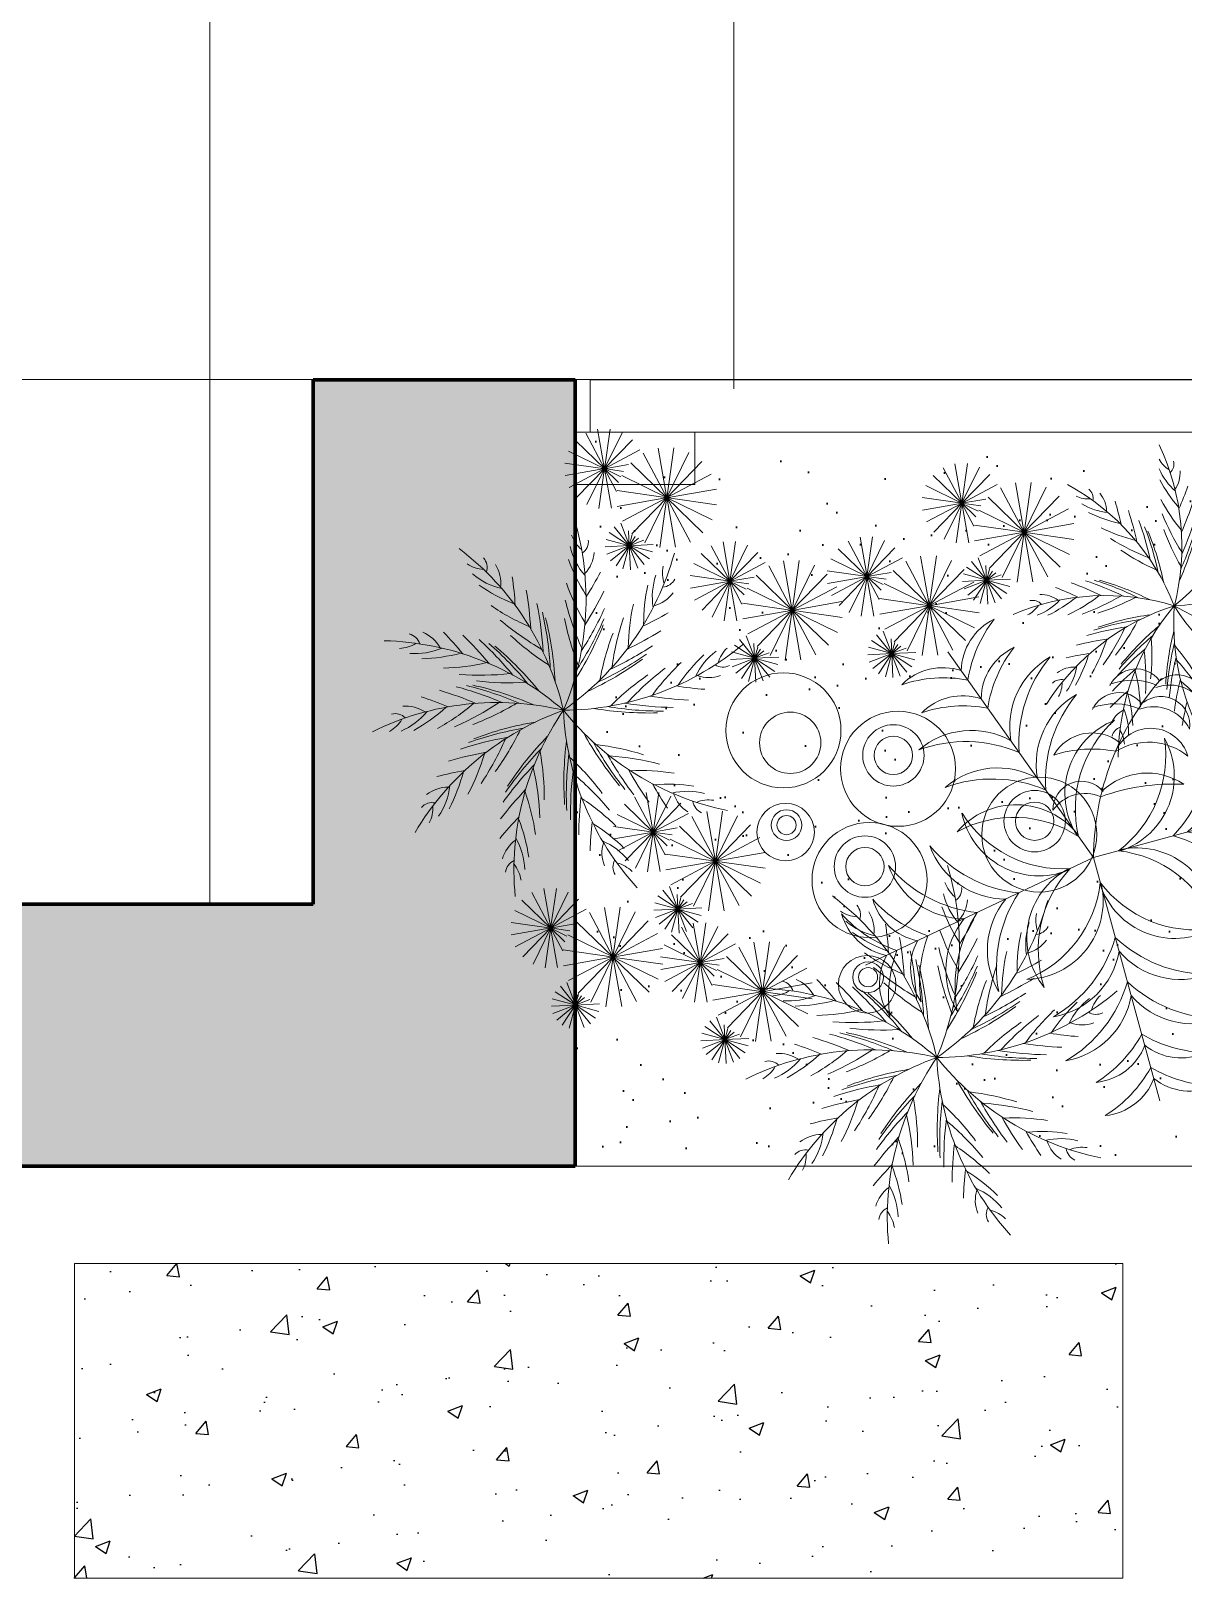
# Model space of a CAD drawing. Header units: millimetres. Extents: x 971.3 to 1010.6, y 593 to 619.8.
# Drawn here: x 979.39 to 980.489, y 601.604 to 603.08 of the extents above; entities that cross this region are included whole.
import ezdxf

# ---------------------------------------------------------------- set-up
doc = ezdxf.new("R2010")
doc.units = ezdxf.units.MM
doc.linetypes.add('HIDDEN2', pattern=[0.1875, 0.125, -0.0625])
doc.linetypes.add('RAYITAS', pattern=[0.375, 0.25, -0.125])
for name, color, linetype, lineweight in [('0.13', 41, 'Continuous', 13), ('0.18', 12, 'Continuous', 18), ('1', 253, 'Continuous', 0), ('csco', 7, 'Continuous', 70), ('FAROLAS', 45, 'Continuous', 9), ('MOBILIARIOS', 44, 'Continuous', 13), ('PROYECCIÓN', 7, 'RAYITAS', 13), ('www.dwgfree.com', 7, 'Continuous', 70)]:
    doc.layers.add(name, color=color, linetype=linetype, lineweight=lineweight)
doc.layers.add('JANELA-V', color=40, linetype='Continuous')
doc.layers.add('plantas', color=3, linetype='Continuous')
doc.layers.add('PISOS', color=7, linetype='Continuous', lineweight=5, true_color=0x833e57)

# ---------------------------------------------------------------- blocks, each defined once
blk = doc.blocks.new('veg02')
at = {"color": 44}
for centre, radius in [((0.1995, 0.3698), 0.2), ((0.2119, 0.3221), 0.1067), ((0, 0), 0.2), ((0.4358, 0.1063), 0.1), ((0.4168, 0.122), 0.0533), ((-0.0201, 0.045), 0.1067), ((-0.0201, 0.045), 0.0667), ((0.4168, 0.122), 0.0333), ((0.3366, -0.2146), 0.2), ((0.3165, -0.1696), 0.1067), ((0.3165, -0.1696), 0.0667), ((-0.2022, -0.5029), 0.2), ((-0.2223, -0.4578), 0.1067), ((0.5903, -0.4735), 0.1), ((-0.2223, -0.4578), 0.0667), ((0.5713, -0.4578), 0.0533), ((0.5713, -0.4578), 0.0333)]:
    blk.add_circle(centre, radius, dxfattribs=at)
blk = doc.blocks.new('veg03')
at = {"layer": '0.13', "color": 76}
for centre, radius, start, end in [((0.973, 2.2633), 0.9839, 170.4533, 210.1764), ((1.1012, 1.6689), 0.9839, 134.4533, 174.1764), ((0.5198, 2.6688), 0.9839, 206.4533, 246.1764), ((0.9436, 1.2268), 0.9839, 106.8553, 146.5784), ((-0.0182, 2.7426), 0.9839, 238.4936, 278.2167), ((0.5149, 0.8665), 0.9839, 73.7896, 113.5126), ((-0.5451, 2.4916), 0.9839, 272.9939, 312.717), ((-0.8586, 1.693), 0.9839, 324.692, 4.4151), ((-0.0903, 0.8081), 0.9839, 37.7896, 77.5126), ((-0.6267, 1.1309), 0.9839, 0.692, 40.4151), ((-0.9083, 0.8864), 0.8265, 161.8706, 201.5936), ((-1.2339, 1.28), 0.8265, 197.8706, 237.5936), ((-0.9618, 0.1677), 0.8265, 110.1725, 149.8955), ((-1.7444, 1.406), 0.8265, 234.9681, 274.6912), ((-1.3224, -0.1644), 0.8265, 75.6722, 115.3952), ((0.8506, 0.4946), 0.9839, 170.4533, 210.1764), ((0.9788, -0.0998), 0.9839, 134.4533, 174.1764), ((-2.2157, 1.2089), 0.8265, 270.9681, 310.6912), ((-2.4703, 0.8134), 0.8265, 304.0339, 343.7569), ((-2.4871, 0.4195), 0.8265, 331.6319, 11.355), ((-2.2367, -0.0257), 0.8265, 7.6319, 47.355), ((-1.7724, -0.2387), 0.8265, 43.6319, 83.355), ((0.3974, 0.9001), 0.9839, 206.4533, 246.1764), ((0.8212, -0.5419), 0.9839, 106.8553, 146.5784), ((-0.1406, 0.9738), 0.9839, 238.4936, 278.2167), ((0.3925, -0.9022), 0.9839, 73.7896, 113.5126), ((-0.6675, 0.7229), 0.9839, 272.9939, 312.717), ((-0.981, -0.0757), 0.9839, 324.692, 4.4151), ((-0.2127, -0.9606), 0.9839, 37.7896, 77.5126), ((-0.7491, -0.6379), 0.9839, 0.692, 40.4151)]:
    blk.add_arc(centre, radius, start, end, dxfattribs=at)
at = {"layer": '0.13', "color": 64}
for centre, radius, start, end in [((-0.0954, 2.3955), 0.1173, 317.0149, 346.9343), ((0.014, 2.3474), 0.0509, 182.3619, 241.6223), ((-0.2074, 2.3569), 0.2379, 326.0219, 353.5954), ((0.3749, 2.3006), 0.0509, 146.3619, 205.6223), ((0.3146, 2.4038), 0.1173, 281.0149, 310.9343), ((0.0673, 2.324), 0.1212, 191.4617, 230.1173), ((-0.5642, 2.4215), 0.6187, 334.6354, 347.4146), ((0.2013, 2.4385), 0.2379, 290.0219, 317.5954), ((0.4042, 2.2503), 0.1212, 155.4617, 194.1173), ((0.8887, 2.8916), 1.1611, 214.7711, 219.7213), ((-0.6816, 2.3675), 0.7562, 336.1357, 347.6937), ((1.4024, 2.2267), 1.1611, 178.7711, 183.7213), ((-0.0494, 2.7004), 0.6187, 298.6354, 311.4146), ((-0.4222, 2.1478), 0.1173, 353.0149, 22.9343), ((-0.4901, 2.0507), 0.2379, 2.0219, 29.5954), ((0.9038, 2.7967), 1.1611, 213.15, 219.7935), ((1.3588, 2.1411), 1.1611, 177.15, 183.7935), ((-0.1761, 2.7257), 0.7562, 300.1357, 311.6937), ((0.5952, 2.065), 0.1212, 127.8637, 166.5193), ((0.5925, 2.1231), 0.0509, 118.7639, 178.0243), ((-0.3054, 2.1732), 0.0509, 218.3619, 277.6223), ((-0.8167, 1.8933), 0.6187, 10.6354, 23.4146), ((0.9262, 2.7098), 1.1611, 211.531, 219.8904), ((-0.9435, 2.2682), 1.0191, 343.2583, 353.2134), ((1.3079, 1.9997), 1.1611, 174.2653, 183.9846), ((1.3258, 2.0576), 1.1611, 175.531, 183.8904), ((-0.4464, 2.7994), 1.0191, 307.2583, 317.2134), ((1.3906, 1.5259), 1.1611, 149.552, 156.1954), ((1.4689, 1.5817), 1.1611, 151.173, 156.1233), ((0.5026, 2.3257), 0.2379, 262.4238, 289.9974), ((0.5869, 2.2425), 0.1173, 253.4168, 283.3363), ((-0.2485, 2.1855), 0.1212, 227.4617, 266.1173), ((-0.8799, 1.7806), 0.7562, 12.1357, 23.6937), ((0.9458, 2.6525), 1.1611, 210.2653, 219.9846), ((0.9626, 2.6105), 1.1611, 209.1014, 220.0809), ((-0.854, 2.1496), 0.9352, 345.6174, 356.0096), ((1.2969, 1.9558), 1.1611, 173.1014, 184.0809), ((-0.4437, 2.6508), 0.9352, 309.6174, 320.0096), ((1.2499, 1.3904), 1.1611, 145.5033, 156.4829), ((1.2801, 1.4242), 1.1611, 146.6673, 156.3866), ((1.3227, 1.4672), 1.1611, 147.933, 156.2924), ((0.4018, 2.674), 0.6187, 271.0374, 283.8166), ((0.0824, 3.1276), 1.1611, 250.7711, 255.7213), ((-1.0335, 1.5463), 1.0191, 19.2583, 29.2134), ((-0.8914, 1.503), 0.9352, 21.6174, 32.0096), ((0.3012, 2.7551), 0.7562, 272.5377, 284.0957), ((0.1504, 3.0597), 1.1611, 249.15, 255.7935), ((0.0294, 2.8127), 0.9352, 282.0194, 292.4116), ((0.0958, 2.9456), 1.0191, 279.6603, 289.6154), ((-0.5403, 1.8011), 0.1173, 25.0551, 54.9745), ((-0.5464, 1.6828), 0.2379, 34.0621, 61.6357), ((-0.7397, 1.3761), 0.6187, 42.6757, 55.4549), ((0.2196, 3.0025), 1.1611, 247.531, 255.8904), ((0.2691, 2.9676), 1.1611, 246.2653, 255.9846), ((0.3074, 2.9436), 1.1611, 245.1014, 256.0809), ((0.8609, 0.8365), 1.1611, 112.4376, 123.4171), ((0.9046, 0.8484), 1.1611, 113.6015, 123.3209), ((0.9638, 0.8612), 1.1611, 114.8672, 123.2267), ((1.0527, 0.8733), 1.1611, 116.4862, 123.1297), ((1.1487, 0.8773), 1.1611, 118.1073, 123.0575), ((-0.4548, 1.8846), 0.0509, 250.4021, 309.6626), ((-0.7335, 1.247), 0.7562, 44.176, 55.734), ((-0.7394, 0.9669), 1.0191, 51.2985, 61.2537), ((-0.596, 1.0056), 0.9352, 53.6577, 64.0499), ((0.7422, 2.7695), 1.0191, 246.5945, 256.5497), ((0.8104, 2.4978), 0.7562, 239.4719, 251.0299), ((0.8504, 2.3749), 0.6187, 237.9716, 250.7508), ((0.7449, 2.0281), 0.2379, 229.3581, 256.9317), ((0.6803, 1.759), 0.1212, 94.7979, 133.4535), ((0.7098, 1.8092), 0.0509, 85.6981, 144.9585), ((0.7702, 1.9123), 0.1173, 220.3511, 250.2705), ((-0.4131, 1.9253), 0.1212, 259.502, 298.1576), ((-0.6324, 2.8994), 1.1611, 282.8113, 287.7616), ((0.614, 2.6944), 0.9352, 248.9537, 259.3458), ((-0.5387, 2.8779), 1.1611, 281.1903, 287.8337), ((-0.4498, 2.8661), 1.1611, 279.5713, 287.9307), ((-0.3893, 2.8628), 1.1611, 278.3056, 288.0249), ((-0.344, 2.8628), 1.1611, 277.1416, 288.1212), ((0.1719, 0.5805), 1.1611, 76.4376, 87.4171), ((0.2143, 0.5644), 1.1611, 77.6015, 87.3209), ((-0.0374, 0.7329), 0.9352, 88.158, 98.5502), ((-0.919, 2.3806), 1.1611, 312.8058, 322.5252), ((-0.8817, 2.4062), 1.1611, 311.6419, 322.6214), ((-0.5548, 0.7911), 1.1611, 39.34, 50.3196), ((1.0642, 2.2286), 0.9352, 212.9537, 223.3458), ((0.2697, 0.5399), 1.1611, 78.8672, 87.2267), ((1.2121, 2.2141), 1.0191, 210.5945, 220.5497), ((-0.1337, 0.6198), 1.0191, 85.7988, 95.754), ((-0.9707, 2.349), 1.1611, 314.0716, 322.431), ((-1.0032, 1.3307), 1.1611, 4.504, 14.2233), ((-1.0001, 1.3759), 1.1611, 3.34, 14.3196), ((-0.5307, 0.7528), 1.1611, 40.504, 50.2233), ((1.151, 1.5675), 0.9352, 175.8561, 186.2483), ((0.3487, 0.4975), 1.1611, 80.4862, 87.1297), ((1.1075, 1.9542), 0.7562, 203.4719, 215.0299), ((-0.3657, 0.9568), 0.6187, 77.176, 89.9552), ((-0.2875, 0.854), 0.7562, 78.6763, 90.2343), ((-1.14, 2.273), 1.1611, 317.3116, 322.2619), ((-1.0507, 2.3083), 1.1611, 315.6906, 322.334), ((0.8362, 1.0013), 0.9352, 139.8561, 150.2483), ((1.2602, 1.4667), 1.0191, 173.497, 183.4521), ((-0.5013, 0.6998), 1.1611, 41.7697, 50.1291), ((0.4287, 0.4443), 1.1611, 82.1073, 87.0575), ((1.0677, 1.8313), 0.6187, 201.9716, 214.7508), ((-0.4421, 1.4201), 0.1173, 59.5554, 89.4748), ((-0.4189, 1.5373), 0.0509, 284.9024, 344.1629), ((-0.3801, 1.3191), 0.2379, 68.5624, 96.136), ((-0.4076, 1.5944), 0.1212, 294.0023, 332.6579), ((0.8653, 0.8556), 1.0191, 137.497, 147.4521), ((-1.0105, 1.2706), 1.1611, 5.7697, 14.1291), ((-0.4639, 0.6183), 1.1611, 43.3887, 50.0321), ((0.7784, 1.6127), 0.2379, 193.3581, 220.9317), ((0.568, 1.433), 0.1212, 58.7979, 97.4535), ((0.6214, 1.4563), 0.0509, 49.6981, 108.9585), ((0.5863, 0.8801), 0.7562, 130.3744, 141.9324), ((-1.0281, 1.1826), 1.1611, 7.3887, 14.0321), ((1.02, 1.3225), 0.7562, 166.3744, 177.9324), ((0.7308, 1.5042), 0.1173, 184.3511, 214.2705), ((0.9141, 1.2484), 0.6187, 164.8741, 177.6533), ((-0.4321, 0.5276), 1.1611, 45.0097, 49.96), ((0.457, 0.8825), 0.6187, 128.8741, 141.6533), ((-1.0558, 1.0906), 1.1611, 9.0097, 13.96), ((0.1638, 1.0957), 0.2379, 120.2605, 147.8341), ((-0.0693, 1.2448), 0.1212, 345.7004, 24.356), ((0.5515, 1.2486), 0.2379, 156.2605, 183.8341), ((0.2753, 1.2322), 0.1212, 21.7004, 60.356), ((0.4481, 1.1907), 0.1173, 147.2535, 177.173), ((0.3319, 1.2185), 0.0509, 12.6006, 71.861), ((0.0462, 1.1097), 0.1173, 111.2535, 141.173), ((-0.0315, 1.2005), 0.0509, 336.6006, 35.861), ((-1.6943, 1.0765), 0.0427, 173.7791, 233.0395), ((-1.7791, 1.1301), 0.0986, 308.4321, 338.3515), ((-1.653, 1.0503), 0.1018, 182.879, 221.5346), ((-2.1652, 1.2105), 0.5197, 326.0526, 338.8318), ((-1.877, 1.1121), 0.1998, 317.4391, 345.0127), ((-2.0816, 0.9653), 0.0986, 344.4321, 14.3515), ((-0.8995, 1.4188), 0.9753, 206.1883, 211.1386), ((-1.9814, 0.9718), 0.0427, 209.7791, 269.0395), ((-2.1502, 0.8933), 0.1998, 353.4391, 21.0127), ((-2.4412, 0.8034), 0.5197, 2.0526, 14.8318), ((-0.8989, 1.3381), 0.9753, 204.5673, 211.2107), ((-2.2695, 1.1804), 0.6352, 327.5529, 339.111), ((-1.2947, 0.8537), 0.1018, 131.1808, 169.8364), ((-1.2998, 0.9023), 0.0427, 122.081, 181.3414), ((-1.9326, 0.975), 0.1018, 218.879, 257.5346), ((-2.5079, 0.7177), 0.6352, 3.5529, 15.111), ((-0.8912, 1.2631), 0.9753, 202.9483, 211.3077), ((-2.4996, 1.1308), 0.856, 334.6755, 344.6307), ((-0.6015, 0.4403), 0.9753, 152.8691, 159.5126), ((-0.5386, 0.4908), 0.9753, 154.4902, 159.4404), ((-1.3851, 1.0678), 0.1998, 265.741, 293.3146), ((-1.3103, 1.0021), 0.0986, 256.734, 286.6534), ((-1.5397, 1.7159), 0.9753, 242.1883, 247.1386), ((-2.6648, 0.5424), 0.856, 10.6755, 20.6307), ((-0.8822, 1.2131), 0.9753, 201.6825, 211.4019), ((-0.8734, 1.1761), 0.9753, 200.5186, 211.4981), ((-2.4401, 1.021), 0.7856, 337.0347, 347.4268), ((-0.7129, 0.3198), 0.9753, 148.8205, 159.8), ((-0.6893, 0.3496), 0.9753, 149.9844, 159.7037), ((-0.6556, 0.3878), 0.9753, 151.2501, 159.6096), ((-1.5748, 1.4181), 0.6352, 275.8548, 287.4128), ((-1.4865, 1.355), 0.5197, 274.3545, 287.1337), ((-1.4917, 1.651), 0.9753, 240.5673, 247.2107), ((-1.4414, 1.5949), 0.9753, 238.9483, 247.3077), ((-2.5522, 0.4886), 0.7856, 13.0347, 23.4268), ((-1.7563, 1.5679), 0.856, 282.9774, 292.9325), ((-1.4047, 1.5597), 0.9753, 237.6825, 247.4019), ((-1.3759, 1.5349), 0.9753, 236.5186, 247.4981), ((-1.8056, 1.4532), 0.7856, 285.3366, 295.7287), ((-1.0311, -0.18), 0.9753, 114.3202, 125.2997), ((-0.9947, -0.1688), 0.9753, 115.4841, 125.2035), ((-0.9454, -0.1565), 0.9753, 116.7498, 125.1093), ((-0.8711, -0.1438), 0.9753, 118.3688, 125.0123), ((-0.7906, -0.1378), 0.9753, 119.9899, 124.9402), ((-1.1193, 1.2133), 0.6352, 241.3545, 252.9126), ((-1.0823, 1.1113), 0.5197, 239.8542, 252.6334), ((-1.1614, 0.8172), 0.1998, 231.2407, 258.8143), ((-1.2082, 0.5895), 0.1018, 96.6805, 135.3361), ((-1.1848, 0.6325), 0.0427, 87.5807, 146.8411), ((-1.137, 0.7207), 0.0986, 222.2337, 252.1531), ((-1.2896, 1.3729), 0.7856, 250.8363, 261.2284), ((-1.1841, 1.4396), 0.856, 248.4771, 258.4323), ((-0.2178, 0.6267), 0.1173, 317.0149, 346.9343), ((-1.5338, -0.4065), 0.9753, 82.2799, 93.2595), ((-1.4971, -0.4163), 0.9753, 83.4439, 93.1632), ((-0.9291, 1.0471), 0.7856, 218.796, 229.1882), ((-1.4487, -0.432), 0.9753, 84.7096, 93.069), ((-0.8043, 1.0476), 0.856, 216.4368, 226.392), ((-0.1084, 0.5787), 0.0509, 182.3619, 241.6223), ((-0.3298, 0.5882), 0.2379, 326.0219, 353.5954), ((0.2525, 0.5319), 0.0509, 146.3619, 205.6223), ((0.1922, 0.635), 0.1173, 281.0149, 310.9343), ((-2.1423, -0.3017), 0.9753, 46.2799, 57.2595), ((-2.1183, -0.3312), 0.9753, 47.4439, 57.1632), ((-1.379, -0.4607), 0.9753, 86.3286, 92.972), ((-0.8695, 0.8215), 0.6352, 209.3143, 220.8723), ((-0.0551, 0.5552), 0.1212, 191.4617, 230.1173), ((-0.6866, 0.6528), 0.6187, 334.6354, 347.4146), ((0.0789, 0.6697), 0.2379, 290.0219, 317.5954), ((0.2818, 0.4816), 0.1212, 155.4617, 194.1173), ((-0.7987, 0.5188), 0.7856, 182.796, 193.1882), ((-2.0884, -0.3724), 0.9753, 48.7096, 57.069), ((-0.6974, 0.4459), 0.856, 180.4368, 190.392), ((-1.3076, -0.4983), 0.9753, 87.9496, 92.8999), ((-0.8922, 0.7153), 0.5197, 207.814, 220.5932), ((-1.1153, 0.508), 0.1998, 199.2004, 226.774), ((-1.2757, 0.3398), 0.1018, 64.6403, 103.2959), ((0.7663, 1.1228), 1.1611, 214.7711, 219.7213), ((-0.804, 0.5987), 0.7562, 336.1357, 347.6937), ((1.28, 0.458), 1.1611, 178.7711, 183.7213), ((-0.1718, 0.9316), 0.6187, 298.6354, 311.4146), ((-2.0489, -0.4365), 0.9753, 50.3286, 56.972), ((-1.2331, 0.3638), 0.0427, 55.5404, 114.8009), ((-1.1458, 0.4132), 0.0986, 190.1934, 220.1128), ((-0.5446, 0.379), 0.1173, 353.0149, 22.9343), ((-0.6126, 0.282), 0.2379, 2.0219, 29.5954), ((0.7814, 1.0279), 1.1611, 213.15, 219.7935), ((-1.0659, 0.4995), 1.0191, 343.2583, 353.2134), ((1.2034, 0.2889), 1.1611, 175.531, 183.8904), ((1.2364, 0.3723), 1.1611, 177.15, 183.7935), ((-0.2985, 0.9569), 0.7562, 300.1357, 311.6937), ((0.4728, 0.2962), 0.1212, 127.8637, 166.5193), ((0.4701, 0.3544), 0.0509, 118.7639, 178.0243), ((-0.8831, 0.3012), 0.6352, 173.3143, 184.8723), ((-0.4278, 0.4045), 0.0509, 218.3619, 277.6223), ((-0.3709, 0.4168), 0.1212, 227.4617, 266.1173), ((-0.9391, 0.1245), 0.6187, 10.6354, 23.4146), ((0.8038, 0.9411), 1.1611, 211.531, 219.8904), ((1.1745, 0.1871), 1.1611, 173.1014, 184.0809), ((1.1855, 0.231), 1.1611, 174.2653, 183.9846), ((-0.5688, 1.0306), 1.0191, 307.2583, 317.2134), ((1.2682, -0.2428), 1.1611, 149.552, 156.1954), ((1.3465, -0.1871), 1.1611, 151.173, 156.1233), ((0.3801, 0.557), 0.2379, 262.4238, 289.9974), ((0.4645, 0.4737), 0.1173, 253.4168, 283.3363), ((-2.0132, -0.509), 0.9753, 51.9496, 56.8999), ((-1.0024, 0.0118), 0.7562, 12.1357, 23.6937), ((-1.1559, -0.2225), 1.0191, 19.2583, 29.2134), ((0.8233, 0.8837), 1.1611, 210.2653, 219.9846), ((0.8402, 0.8417), 1.1611, 209.1014, 220.0809), ((-0.9764, 0.3809), 0.9352, 345.6174, 356.0096), ((-0.5661, 0.8821), 0.9352, 309.6174, 320.0096), ((1.1275, -0.3783), 1.1611, 145.5033, 156.4829), ((1.1577, -0.3445), 1.1611, 146.6673, 156.3866), ((1.2003, -0.3015), 1.1611, 147.933, 156.2924), ((0.2794, 0.9052), 0.6187, 271.0374, 283.8166), ((-0.04, 1.3588), 1.1611, 250.7711, 255.7213), ((-1.0138, -0.2658), 0.9352, 21.6174, 32.0096), ((-0.0266, 1.1769), 1.0191, 279.6603, 289.6154), ((0.1788, 0.9863), 0.7562, 272.5377, 284.0957), ((0.028, 1.2909), 1.1611, 249.15, 255.7935), ((-0.093, 1.0439), 0.9352, 282.0194, 292.4116), ((-0.6627, 0.0324), 0.1173, 25.0551, 54.9745), ((-0.6688, -0.086), 0.2379, 34.0621, 61.6357), ((-0.8621, -0.3927), 0.6187, 42.6757, 55.4549), ((0.0972, 1.2338), 1.1611, 247.531, 255.8904), ((0.1467, 1.1989), 1.1611, 246.2653, 255.9846), ((0.185, 1.1748), 1.1611, 245.1014, 256.0809), ((0.7385, -0.9322), 1.1611, 112.4376, 123.4171), ((0.7822, -0.9203), 1.1611, 113.6015, 123.3209), ((0.8414, -0.9076), 1.1611, 114.8672, 123.2267), ((0.9303, -0.8954), 1.1611, 116.4862, 123.1297), ((1.0263, -0.8914), 1.1611, 118.1073, 123.0575), ((0.5579, -0.0097), 0.1212, 94.7979, 133.4535), ((-0.5772, 0.1159), 0.0509, 250.4021, 309.6626), ((-0.8559, -0.5217), 0.7562, 44.176, 55.734), ((-0.8619, -0.8018), 1.0191, 51.2985, 61.2537), ((-0.7184, -0.7631), 0.9352, 53.6577, 64.0499), ((0.6198, 1.0008), 1.0191, 246.5945, 256.5497), ((0.688, 0.7291), 0.7562, 239.4719, 251.0299), ((0.728, 0.6062), 0.6187, 237.9716, 250.7508), ((0.6225, 0.2594), 0.2379, 229.3581, 256.9317), ((0.5873, 0.0405), 0.0509, 85.6981, 144.9585), ((0.6478, 0.1436), 0.1173, 220.3511, 250.2705), ((-0.5355, 0.1565), 0.1212, 259.502, 298.1576), ((-0.7548, 1.1306), 1.1611, 282.8113, 287.7616), ((-0.6611, 1.1091), 1.1611, 281.1903, 287.8337), ((0.4916, 0.9256), 0.9352, 248.9537, 259.3458), ((-0.5722, 1.0974), 1.1611, 279.5713, 287.9307), ((-0.5117, 1.0941), 1.1611, 278.3056, 288.0249), ((-0.4664, 1.094), 1.1611, 277.1416, 288.1212), ((0.0495, -1.1883), 1.1611, 76.4376, 87.4171), ((0.0919, -1.2043), 1.1611, 77.6015, 87.3209), ((0.9418, 0.4599), 0.9352, 212.9537, 223.3458), ((-0.1598, -1.0358), 0.9352, 88.158, 98.5502), ((-1.0414, 0.6118), 1.1611, 312.8058, 322.5252), ((-1.0041, 0.6374), 1.1611, 311.6419, 322.6214), ((-1.1226, -0.3929), 1.1611, 3.34, 14.3196), ((-0.6772, -0.9777), 1.1611, 39.34, 50.3196), ((0.1473, -1.2288), 1.1611, 78.8672, 87.2267), ((1.0897, 0.4453), 1.0191, 210.5945, 220.5497), ((-0.4099, -0.9148), 0.7562, 78.6763, 90.2343), ((-0.2561, -1.149), 1.0191, 85.7988, 95.754), ((-1.0931, 0.5803), 1.1611, 314.0716, 322.431), ((-1.1256, -0.438), 1.1611, 4.504, 14.2233), ((-0.6532, -1.016), 1.1611, 40.504, 50.2233), ((1.0286, -0.2013), 0.9352, 175.8561, 186.2483), ((0.2263, -1.2712), 1.1611, 80.4862, 87.1297), ((0.9851, 0.1854), 0.7562, 203.4719, 215.0299), ((-0.5025, -0.4497), 0.2379, 68.5624, 96.136), ((-0.4881, -0.8119), 0.6187, 77.176, 89.9552), ((-1.2625, 0.5042), 1.1611, 317.3116, 322.2619), ((-1.1731, 0.5396), 1.1611, 315.6906, 322.334), ((0.7138, -0.7674), 0.9352, 139.8561, 150.2483), ((-1.1329, -0.4982), 1.1611, 5.7697, 14.1291), ((1.1377, -0.3021), 1.0191, 173.497, 183.4521), ((-0.6237, -1.0689), 1.1611, 41.7697, 50.1291), ((0.3063, -1.3245), 1.1611, 82.1073, 87.0575), ((0.9453, 0.0625), 0.6187, 201.9716, 214.7508), ((0.656, -0.1561), 0.2379, 193.3581, 220.9317), ((0.4456, -0.3358), 0.1212, 58.7979, 97.4535), ((-0.5645, -0.3487), 0.1173, 59.5554, 89.4748), ((-0.5413, -0.2314), 0.0509, 284.9024, 344.1629), ((-0.53, -0.1743), 0.1212, 294.0023, 332.6579), ((0.7429, -0.9131), 1.0191, 137.497, 147.4521), ((0.8976, -0.4463), 0.7562, 166.3744, 177.9324), ((-0.5863, -1.1504), 1.1611, 43.3887, 50.0321), ((0.499, -0.3125), 0.0509, 49.6981, 108.9585), ((0.4638, -0.8886), 0.7562, 130.3744, 141.9324), ((-1.1505, -0.5861), 1.1611, 7.3887, 14.0321), ((0.6084, -0.2646), 0.1173, 184.3511, 214.2705), ((0.7917, -0.5203), 0.6187, 164.8741, 177.6533), ((-0.5545, -1.2412), 1.1611, 45.0097, 49.96), ((0.3346, -0.8863), 0.6187, 128.8741, 141.6533), ((-1.1782, -0.6782), 1.1611, 9.0097, 13.96), ((0.4291, -0.5202), 0.2379, 156.2605, 183.8341), ((0.0414, -0.6731), 0.2379, 120.2605, 147.8341), ((-0.1917, -0.524), 0.1212, 345.7004, 24.356), ((0.1529, -0.5366), 0.1212, 21.7004, 60.356), ((0.3257, -0.578), 0.1173, 147.2535, 177.173), ((0.2095, -0.5502), 0.0509, 12.6006, 71.861), ((-0.0763, -0.6591), 0.1173, 111.2535, 141.173), ((-0.1539, -0.5683), 0.0509, 336.6006, 35.861)]:
    blk.add_arc(centre, radius, start, end, dxfattribs=at)
blk = doc.blocks.new('veg04')
at = {"layer": '0.18', "color": 56}
for p in [(-0.1081, 0.7708), (0.846, 0.1708), (-0.7639, -0.507), (0.4207, -0.873)]:
    blk.add_line(p, (0.0114, -0.0977), dxfattribs=at)
for centre, radius, start, end in [((0.0808, 0.5945), 0.2024, 88.2081, 151.5425), ((0.2757, 0.3821), 0.4555, 114.4531, 143.7562), ((-0.2423, 0.55), 0.2024, 44.1224, 107.4568), ((-0.3726, 0.293), 0.4555, 51.9088, 81.2118), ((0.0971, 0.476), 0.2024, 88.2081, 151.5425), ((0.292, 0.2637), 0.4555, 114.4531, 143.7562), ((-0.226, 0.4316), 0.2024, 44.1224, 107.4568), ((-0.3563, 0.1745), 0.4555, 51.9088, 81.2118), ((0.2111, 0.3108), 0.2803, 92.4388, 162.5836), ((0.3812, 0.1577), 0.4698, 112.7959, 156.4613), ((-0.2912, 0.2417), 0.2803, 33.0814, 103.2262), ((-0.4136, 0.0484), 0.4698, 39.2037, 82.869), ((0.2328, 0.1528), 0.2803, 92.4388, 162.5836), ((0.4029, -0.0003), 0.4698, 112.7959, 156.4613), ((-0.2694, 0.0837), 0.2803, 33.0814, 103.2262), ((-0.3919, -0.1096), 0.4698, 39.2037, 82.869), ((-0.1661, 0.2487), 0.4133, 309.4989, 11.0203), ((0.0066, 0.1851), 0.2732, 291.2584, 31.4671), ((0.0814, 0.3462), 0.4698, 319.2037, 2.869), ((0.2931, 0.2592), 0.2803, 313.0814, 23.2262), ((0.3294, 0.3483), 0.4555, 331.9088, 1.2118), ((0.6052, 0.2647), 0.2024, 324.1224, 27.4568), ((-0.4763, 0.2058), 0.1009, 67.5745, 186.58), ((-0.3585, 0.1003), 0.2193, 112.4505, 156.0431), ((-0.3761, 0.1874), 0.1009, 67.5745, 186.58), ((-0.2583, 0.0819), 0.2193, 112.4505, 156.0431), ((0.2684, 0.0204), 0.2732, 84.1979, 184.4065), ((0.4005, -0.1077), 0.4133, 104.6447, 166.166), ((-0.0704, 0.2974), 0.4698, 319.2037, 2.869), ((0.1413, 0.2104), 0.2803, 313.0814, 23.2262), ((0.2156, 0.3117), 0.4555, 331.9088, 1.2118), ((0.4914, 0.228), 0.2024, 324.1224, 27.4568), ((-0.2679, -0.0533), 0.2732, 11.2584, 111.4671), ((-0.177, 0.111), 0.1524, 72.819, 172.2359), ((0.0562, -0.1394), 0.4384, 115.4083, 143.7266), ((-0.5671, 0.0942), 0.1, 94.8902, 230.6857), ((-0.4959, 0.0567), 0.1404, 113.017, 196.4864), ((-0.6778, -0.7474), 0.9471, 43.3097, 84.491), ((-0.4746, 0.0776), 0.1, 94.8902, 230.6857), ((-0.4033, 0.0401), 0.1404, 113.017, 196.4864), ((-0.3606, -0.2123), 0.4133, 29.4989, 91.0203), ((-0.3494, -0.0038), 0.1343, 66.7069, 206.8087), ((-0.2523, -0.0951), 0.2191, 101.5861, 171.9295), ((-0.0716, 0.0529), 0.0987, 42.0582, 182.9604), ((-0.0261, -0.0149), 0.1368, 78.2722, 156.5019), ((0.5913, -0.0825), 0.2024, 8.2081, 71.5425), ((0.5298, -0.2746), 0.4555, 34.4531, 63.7562), ((0.7051, -0.0459), 0.2024, 8.2081, 71.5425), ((0.4484, -0.2234), 0.2803, 12.4388, 82.5836), ((0.416, -0.3113), 0.4555, 34.4531, 63.7562), ((-0.1123, 0.2714), 0.4133, 214.6447, 276.166), ((-0.1875, 0.1034), 0.2732, 194.1979, 294.4065), ((-0.1704, -0.1765), 0.2271, 89.2801, 167.1997), ((0.1406, -0.6409), 0.7406, 113.2332, 135.9715), ((0.2965, -0.2722), 0.2803, 12.4388, 82.5836), ((0.3271, -0.4175), 0.4698, 32.7959, 76.4613), ((0.1753, -0.4664), 0.4698, 32.7959, 76.4613), ((-0.2997, 0.0247), 0.2803, 202.4388, 272.5836), ((-0.214, 0.2369), 0.4698, 222.7959, 266.4613), ((0.0692, -0.4826), 0.4133, 24.6447, 86.166), ((0.1724, -0.3303), 0.2732, 4.1979, 104.4065), ((-0.3551, 0.1625), 0.4698, 222.7959, 266.4613), ((-0.4408, -0.0498), 0.2803, 202.4388, 272.5836), ((0.0653, -0.3754), 0.2732, 121.2584, 221.4671), ((0.2464, -0.408), 0.4133, 139.4989, 201.0203), ((-0.3577, -0.2214), 0.4133, 304.6447, 6.166), ((-0.1897, -0.2966), 0.2732, 284.1979, 24.4065), ((0.3217, 0.1373), 0.4133, 229.4989, 291.0203), ((0.2891, -0.0438), 0.2732, 211.2584, 311.4671), ((-0.063, -0.4236), 0.2803, 143.0814, 213.2262), ((0.1605, -0.4726), 0.4698, 149.2037, 192.869), ((-0.4241, 0.0424), 0.4555, 224.4531, 253.7562), ((-0.557, -0.2134), 0.2024, 198.2081, 261.5425), ((0.0195, -0.547), 0.4698, 149.2037, 192.869), ((-0.6628, -0.2692), 0.2024, 198.2081, 261.5425), ((-0.5299, -0.0135), 0.4555, 224.4531, 253.7562), ((-0.2041, -0.4981), 0.2803, 143.0814, 213.2262), ((-0.3232, -0.3231), 0.4698, 312.7959, 356.4613), ((0.3863, 0.0515), 0.4698, 239.2037, 282.869), ((-0.4047, -0.5018), 0.2024, 154.1224, 217.4568), ((-0.1186, -0.5363), 0.4555, 161.9088, 191.2118), ((-0.111, -0.4088), 0.2803, 292.4388, 2.5836), ((0.3373, -0.1721), 0.2803, 233.0814, 303.2262), ((-0.5105, -0.5577), 0.2024, 154.1224, 217.4568), ((-0.2243, -0.5922), 0.4555, 161.9088, 191.2118), ((-0.2487, -0.4641), 0.4698, 312.7959, 356.4613), ((-0.0365, -0.5498), 0.2803, 292.4388, 2.5836), ((0.4607, -0.0896), 0.4698, 239.2037, 282.869), ((0.4118, -0.3131), 0.2803, 233.0814, 303.2262), ((-0.1287, -0.5332), 0.4555, 314.4531, 343.7562), ((0.1271, -0.6661), 0.2024, 288.2081, 351.5425), ((0.45, -0.2277), 0.4555, 251.9088, 281.2118), ((0.4155, -0.5138), 0.2024, 244.1224, 307.4568), ((-0.0728, -0.639), 0.4555, 314.4531, 343.7562), ((0.1829, -0.7719), 0.2024, 288.2081, 351.5425), ((0.5059, -0.3334), 0.4555, 251.9088, 281.2118), ((0.4714, -0.6196), 0.2024, 244.1224, 307.4568)]:
    blk.add_arc(centre, radius, start, end, dxfattribs=at)
blk = doc.blocks.new('veg01')
at = {"layer": '0.18', "color": 56}
for p, q in [((0.0906, 0.2223), (0.0136, 0.34)), ((0.0902, 0.2221), (0.0533, 0.3579)), ((0.089, 0.2224), (0.1771, 0.332)), ((0.0893, 0.2222), (0.1393, 0.3537)), ((0.0898, 0.2221), (0.0966, 0.3626)), ((0.0912, 0.223), (-0.0403, 0.2729)), ((0.091, 0.2226), (-0.0187, 0.3107)), ((0.0887, 0.2227), (0.2064, 0.2998)), ((0.0913, 0.2234), (-0.0492, 0.2303)), ((0.0912, 0.2239), (-0.0445, 0.1869)), ((0.091, 0.2243), (0.0186, 0.1768)), ((0.0907, 0.2246), (0.0479, 0.1712)), ((0.0904, 0.2248), (0.0675, 0.1645)), ((0.0899, 0.2249), (0.0865, 0.1553)), ((0.0884, 0.2236), (0.229, 0.2167)), ((0.0885, 0.2231), (0.2242, 0.26)), ((0.0885, 0.224), (0.2201, 0.1741)), ((0.0887, 0.2244), (0.1984, 0.1363)), ((0.0891, 0.2247), (0.1661, 0.107)), ((0.0895, 0.2249), (0.1134, 0.137)), ((0.0011, -0.0001), (-0.0453, 0.1705)), ((0, 0), (0.0627, 0.1652)), ((0.0005, -0.0001), (0.0091, 0.1764)), ((0.002, 0.0006), (-0.1358, 0.1113)), ((0.0016, 0.0002), (-0.0952, 0.1481)), ((-0.0005, 0.0003), (0.1102, 0.1381)), ((0.0023, 0.001), (-0.1629, 0.0638)), ((-0.0009, 0.0007), (0.147, 0.0975)), ((0.0024, 0.0016), (-0.1741, 0.0102)), ((0.0024, 0.0021), (-0.1682, -0.0442)), ((0.0021, 0.0026), (-0.1457, -0.0942)), ((0.0018, 0.0031), (-0.109, -0.1347)), ((0.0013, 0.0033), (-0.0615, -0.1619)), ((0.0007, 0.0035), (-0.0079, -0.1731)), ((-0.0011, 0.0012), (0.1695, 0.0476)), ((-0.0011, 0.0018), (0.1754, -0.0068)), ((-0.001, 0.0023), (0.1642, -0.0604)), ((-0.0008, 0.0028), (0.137, -0.1079)), ((-0.0003, 0.0032), (0.0965, -0.1447)), ((0.0002, 0.0034), (0.0466, -0.1672)), ((0.2105, -0.0313), (0.1768, 0.0083)), ((0.2103, -0.0315), (0.1781, 0.0467)), ((0.21, -0.0315), (0.2036, 0.0528)), ((0.2091, -0.031), (0.2873, 0.0011)), ((0.2093, -0.0312), (0.2737, 0.0235)), ((0.2095, -0.0314), (0.2539, 0.0405)), ((0.2097, -0.0315), (0.2297, 0.0506)), ((0.2106, -0.0301), (0.1461, -0.0848)), ((0.2107, -0.0303), (0.1601, -0.0512)), ((0.2104, -0.0299), (0.166, -0.1019)), ((0.2108, -0.0306), (0.169, -0.0338)), ((0.2108, -0.0309), (0.1731, -0.0217)), ((0.2107, -0.0311), (0.1756, -0.0095)), ((0.2101, -0.0298), (0.1902, -0.112)), ((0.2091, -0.0307), (0.2934, -0.0243)), ((0.2091, -0.0305), (0.2912, -0.0504)), ((0.2092, -0.0302), (0.2811, -0.0746)), ((0.2094, -0.03), (0.2641, -0.0945)), ((0.2096, -0.0299), (0.2417, -0.1081)), ((0.2099, -0.0298), (0.2163, -0.1141))]:
    blk.add_line(p, q, dxfattribs=at)
blk = doc.blocks.new('ARREGLO DE VEG')
at = {"layer": '0.18'}
for name, p in [('veg03', (0.608, -0.8701)), ('veg01', (-0.0378, 1.1906)), ('veg01', (-0.0886, 0.6069)), ('veg01', (-0.4476, 0.293)), ('veg01', (-0.8627, 0.2537)), ('veg02', (0.0201, -0.045)), ('veg01', (0.7023, 0.1528)), ('veg01', (1.1903, 0.1528)), ('veg04', (-0.2765, -0.6374)), ('veg01', (0.893, -0.2901)), ('veg01', (-0.5991, -1.4731))]:
    blk.add_blockref(name, p, dxfattribs=at)

msp = doc.modelspace()

# ---------------------------------------------------------------- hatches: boundary and pattern name
at = {"layer": 'FAROLAS', "lineweight": 35}
h = msp.add_hatch(dxfattribs=at)
h.set_pattern_fill('AR-SAND', color=104, scale=0.002, angle=180, style=0)
h.set_pattern_definition([(217.5, (972.27319, 593.91996), (0.00320006, -0.09788265), [0, -0.077216, 0, -0.08636, 0, -0.08255]), (187.5, (972.27319, 593.91996), (-0.0899047, -0.143365), [0, -0.041656, 0, -0.069596, 0, -0.02667]), (147.5, (972.33567, 593.91996), (-0.1581985, -0.00028744), [0, -0.0254, 0, -0.09144, 0, -0.11938]), (137.5, (972.33567, 593.91996), (-0.1527113, -0.0445859), [0, -0.0127, 0, -0.059944, 0, -0.06858])])
h.paths.add_polyline_path([(979.9091, 602.697), (981.9731, 602.697), (981.9731, 601.997), (979.9091, 601.997)])
at = {"layer": 'JANELA-V', "true_color": 0xfbd593}
h = msp.add_hatch(dxfattribs=at)
h.set_pattern_fill('AR-CONC', color=41, scale=0.02, style=0)
h.set_pattern_definition([(50, (979.43138, 601.60414), (0.143452, -0.01255), [0.015, -0.165]), (355, (979.43138, 601.60414), (-0.02775, 0.150438), [0.012, -0.132]), (100.451, (979.44333, 601.60309), (0.115702, 0.137888), [0.012748, -0.140228]), (46.184, (979.43138, 601.64414), (0.213448, -0.033104), [0.0225, -0.2475]), (96.636, (979.44917, 601.64138), (0.186933, 0.194824), [0.019122, -0.210343]), (351.184, (979.43138, 601.64414), (0.186932, 0.194824), [0.018, -0.198]), (21, (979.45138, 601.63414), (0.119381, -0.080524), [0.015, -0.165]), (326, (979.45138, 601.63414), (0.048663, 0.14503), [0.012, -0.132]), (71.451, (979.46133, 601.62743), (0.168045, 0.064506), [0.012748, -0.140228]), (37.5, (979.43138, 601.604136), (0.002432, 0.0665788), [0, -0.1304, 0, -0.134, 0, -0.1325]), (7.5, (979.43138, 601.604136), (0.052614, 0.0788823), [0, -0.0764, 0, -0.1274, 0, -0.0505]), (327.5, (979.38678, 601.604136), (0.1067645, -0.004511), [0, -0.05, 0, -0.156, 0, -0.207]), (317.5, (979.36678, 601.60414), (0.116637, 0.020021), [0, -0.065, 0, -0.1036, 0, -0.147])])
h.paths.add_polyline_path([(980.4314, 601.9041), (979.4314, 601.9041), (979.4314, 601.6041), (980.4314, 601.6041)])
at = {"layer": 'www.dwgfree.com', "lineweight": 15}
h = msp.add_hatch(dxfattribs=at)
h.set_pattern_fill('_USER', color=252, scale=0.5, style=0, double=1, pattern_type=0)
h.set_pattern_definition([(0, (976.06, 602.24703), (0, 0.5), []), (90, (976.06, 602.24703), (-0.5, 3e-17), [])])
edge = h.paths.add_edge_path()
edge.add_line((981.9731, 602.697), (979.6591, 602.747))
edge.add_line((979.6591, 602.747), (979.6591, 602.247))
edge.add_line((979.6591, 602.247), (977.168, 602.247))
edge.add_line((977.168, 602.247), (977.168, 606.447))
edge.add_line((977.168, 606.447), (976.06, 606.447))
edge.add_line((976.06, 606.447), (976.06, 607.5979))
edge.add_line((976.06, 607.5979), (980.0731, 607.598))
edge.add_line((980.0731, 607.598), (980.0731, 606.647))
edge.add_line((980.0731, 606.647), (981.0231, 606.647))
edge.add_line((981.0231, 606.647), (981.0231, 604.447))
edge.add_line((981.0231, 604.447), (981.9731, 604.447))
edge.add_line((981.9731, 604.447), (981.9731, 602.697))
at = {"layer": 'www.dwgfree.com', "lineweight": 35}
msp.add_hatch(color=256, dxfattribs=at).paths.add_polyline_path([(979.9091, 602.747), (979.6591, 602.747), (979.6591, 602.247), (978.9095, 602.247), (978.9095, 601.997), (979.9091, 601.997)])

# ---------------------------------------------------------------- linework, layer by layer
at = {"layer": '1'}
for p, q in [((979.4314, 601.9041), (980.4314, 601.9041)), ((979.4314, 601.9041), (979.4314, 601.6041)), ((980.4314, 601.9041), (980.4314, 601.6041)), ((979.4314, 601.6041), (980.4314, 601.6041))]:
    msp.add_line(p, q, dxfattribs=at)
at = {"layer": 'csco'}
for p, q in [((979.6591, 602.247), (979.6591, 602.747)), ((979.9091, 601.997), (979.9091, 602.747)), ((978.9095, 602.247), (979.6591, 602.247)), ((978.9095, 601.997), (979.9091, 601.997))]:
    msp.add_line(p, q, dxfattribs=at)
msp.add_lwpolyline([(979.6591, 602.747), (979.9091, 602.747)], dxfattribs=at)
at = {"layer": 'MOBILIARIOS'}
for p, q in [((979.9232, 602.747), (981.0731, 602.747)), ((979.9232, 602.697), (979.9232, 602.747)), ((980.0232, 602.747), (980.0232, 602.747)), ((979.9091, 602.697), (981.9731, 602.697)), ((980.0232, 602.647), (980.0232, 602.697)), ((979.9091, 602.647), (980.0232, 602.647))]:
    msp.add_line(p, q, dxfattribs=at)
at = {"layer": 'PISOS', "color": 253, "true_color": 0xa99b8f}
msp.add_line((979.9091, 601.997), (981.8741, 601.997), dxfattribs=at)
at = {"layer": 'PROYECCIÓN', "linetype": 'HIDDEN2'}
msp.add_line((979.9091, 601.997), (981.9737, 601.997), dxfattribs=at)

# ---------------------------------------------------------------- block references
at = {"layer": 'plantas', "color": 9, "true_color": 0xccc2b5, "xscale": -0.2743537165926376, "yscale": 0.274353716592937, "zscale": 0.2743537165928513, "rotation": 43.11720172582738}
msp.add_blockref('ARREGLO DE VEG', (980.2126, 602.3888), dxfattribs=at)

doc.saveas('drawing.dxf')
